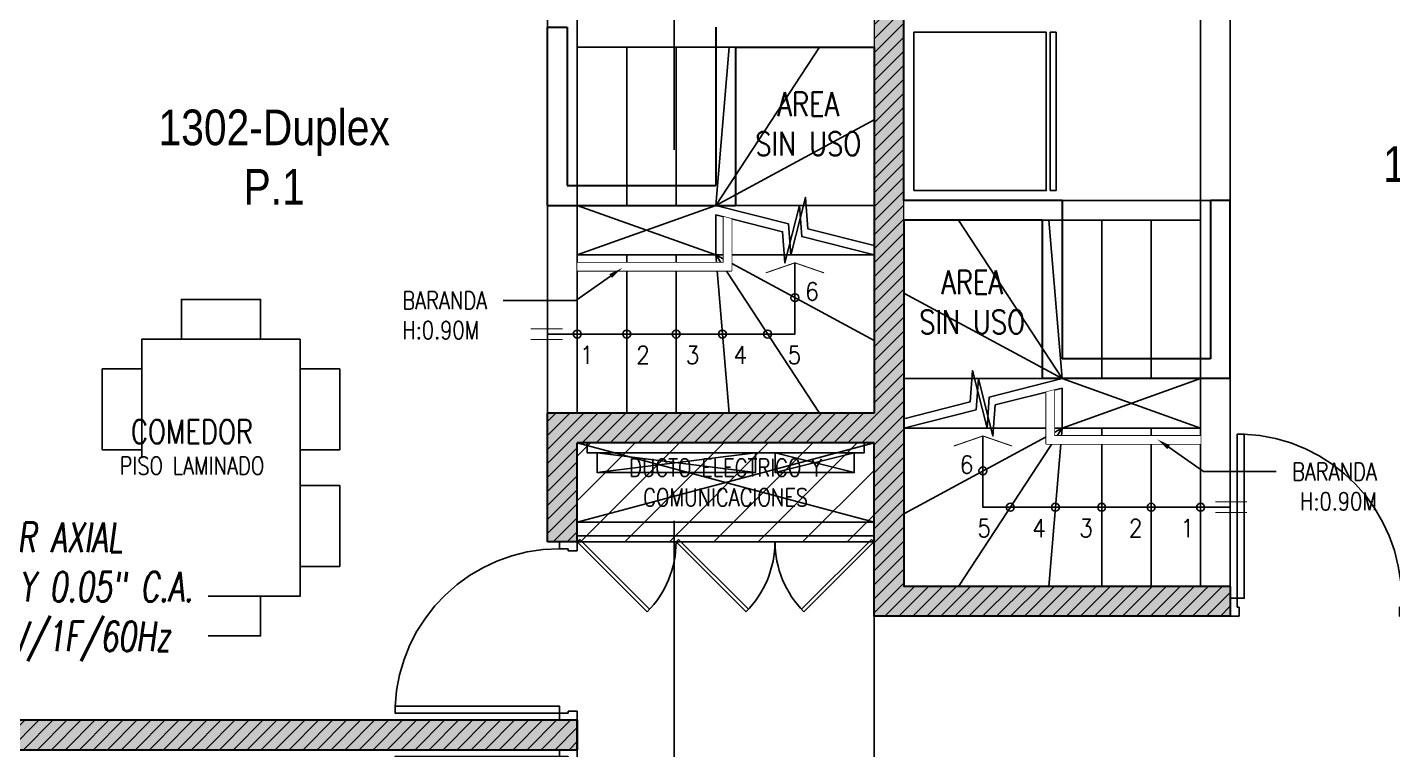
# Model space of a CAD drawing. Header units: millimetres. Extents: x 98 to 155, y -181 to 127.
# Drawn here: x 107.71 to 114.61, y -74.11 to -70.46 of the extents above; entities that cross this region are included whole.
import ezdxf
from ezdxf import colors
from ezdxf.entities.mleader import LeaderData, LeaderLine
from ezdxf.enums import TextEntityAlignment as Align
from ezdxf.math import Vec2, Vec3

# ---------------------------------------------------------------- set-up
doc = ezdxf.new("R2010")
doc.units = ezdxf.units.MM
doc.header["$LTSCALE"] = 15
doc.set_wipeout_variables(frame=1)
for name, pattern in [('CENTER', [2, 1.25, -0.25, 0.25, -0.25]), ('HIDDEN', [0.375, 0.25, -0.125]), ('HIDDEN2', [0.1875, 0.125, -0.0625]), ('X-REF_DP_Arquitectura$0$HIDDEN', [0.375, 0.25, -0.125])]:
    doc.linetypes.add(name, pattern=pattern)
doc.layers.get('0').update_dxf_attribs({"color": 250})
for name, color, linetype in [('A-BARANDAS', 250, 'Continuous'), ('A-CORTE', 250, 'CENTER'), ('A-LINEAS', 250, 'Continuous'), ('A-MOBILIARIO', 250, 'Continuous'), ('A-MURO BAJO', 250, 'Continuous'), ('A-NUMERACIONDEP', 251, 'Continuous'), ('A-PROYECCIONES INT.', 250, 'HIDDEN2'), ('A-TEXTO-ACABADO PISO', 250, 'Continuous'), ('A_30_Equipamiento', 250, 'Continuous'), ('A_50_TextoAmbiente', 252, 'Continuous'), ('A_50_TextoIndicaciones', 250, 'Continuous'), ('A_50_Vigas', 250, 'X-REF_DP_Arquitectura$0$HIDDEN'), ('A_60_HatchEstructuras', 250, 'Continuous'), ('AREA MODIF', 250, 'Continuous'), ('L3 Equipos y Ductos', 160, 'Continuous'), ('L6 Linea fina', 141, 'Continuous'), ('MURO CF 60', 250, 'Continuous')]:
    doc.layers.add(name, color=color, linetype=linetype)
doc.layers.add('A-MUROS', color=252, linetype='Continuous', lineweight=30)
doc.layers.add('A_20_Estructuras', color=250, linetype='Continuous', lineweight=18)
doc.styles.add('JNV ING', font='romans.shx', dxfattribs={"width": 0.7, "oblique": 8, "height": 0.15})
doc.styles.add('R80', font='ARIALN.TTF', dxfattribs={"height": 2.03})
doc.styles.add('ROMANS', font='romans.shx', dxfattribs={"width": 0.8})
doc.styles.add('TXT_COTAS', font='romans.shx', dxfattribs={"width": 0.8})
pattern_1 = [(45, (128.667074, -24.63999), (-0.03535534, 0.03535534), [])]

# ---------------------------------------------------------------- blocks, each defined once
blk = doc.blocks.new('EF-P13')
at = {"layer": 'A_60_HatchEstructuras'}
h = blk.add_hatch(color=256, dxfattribs=at)
h.dxf.hatch_style = 1
h.paths.add_polyline_path([(10.8, 0), (10.5, 0), (10.5, -0.15), (10.65, -0.15), (10.65, -3.225), (10.8, -3.225)])
h.paths.add_polyline_path([(7.65, 0), (7.35, 0), (7.35, -2.45), (7.5, -2.45), (7.5, -0.15), (7.65, -0.15)])
h.paths.add_polyline_path([(10.65, -6.175), (9.15, -6.175), (9.15, -0.06), (9, -0.06), (9, -5.3), (7.35, -5.3), (7.35, -5.95), (7.5, -5.95), (7.5, -5.45), (9, -5.45), (9, -6.325), (10.8, -6.325), (10.8, -6.175)])
h = blk.add_hatch(color=256, dxfattribs=at)
h.dxf.hatch_style = 1
h.paths.add_polyline_path([(7.5001, -6.85), (4.65, -6.85), (4.65, -4.3), (4.5, -4.3), (4.5, -6.85), (1.75, -6.85), (1.75, -6.25), (1.6, -6.25), (1.6, -6.85), (-1.2, -6.85), (-1.2, -2.9), (-1.15, -2.9), (-1.15, -2.8), (-1.35, -2.8), (-1.35, -11.05), (-1.15, -11.05), (-1.15, -10.95), (-1.2, -10.95), (-1.2, -7), (1.6, -7), (1.6, -7.6), (1.75, -7.6), (1.75, -7), (4.5, -7), (4.5, -9.55), (4.65, -9.55), (4.65, -7), (7.5001, -7)])
h.paths.add_polyline_path([(3.3, -7.8), (3.1, -7.8), (3.1, -9.4), (1.75, -9.4), (1.75, -8.35), (1.6, -8.35), (1.6, -9.55), (3.75, -9.55), (3.75, -9.4), (3.3, -9.4)], flags=17)
h.paths.add_polyline_path([(3.3, -4.45), (3.75, -4.45), (3.75, -4.3), (1.6, -4.3), (1.6, -5.5), (1.7468, -5.5), (1.75, -5.5), (1.75, -4.45), (3.1, -4.45), (3.1, -6.05), (3.3, -6.05)], flags=17)
for points in [[(7.5, -5.45), (9, -5.85)], [(9, -5.45), (7.5, -5.85)]]:
    blk.add_lwpolyline(points)
at = {"layer": 'A_20_Estructuras'}
blk.add_lwpolyline([(10.65, -6.175), (10.65, -6.175), (9.15, -6.175), (9.15, -0.06), (9, -0.06), (9, -5.3), (7.35, -5.3), (7.35, -5.95), (7.5, -5.95), (7.5, -5.45), (9, -5.45), (9, -6.325), (10.8, -6.325), (10.8, -6.175)], close=True, dxfattribs=at)
blk.add_lwpolyline([(7.5001, -7), (7.5001, -6.85), (4.65, -6.85), (4.65, -4.3), (4.5, -4.3), (4.5, -6.85), (1.75, -6.85), (1.75, -6.25), (1.6, -6.25), (1.6, -6.85), (-1.2, -6.85), (-1.2, -2.9), (-1.15, -2.9), (-1.15, -2.8), (-1.35, -2.8), (-1.35, -11.05)], dxfattribs=at)
at = {"layer": 'A_50_Vigas'}
for p, q in [((9, -3.45), (7.5, -3.45)), ((9.15, -4.3249), (10.6393, -4.3249)), ((9, -5.85, 0), (7.5, -5.85, 0))]:
    blk.add_line(p, q, dxfattribs=at)
for points in [[(7.35, -2.45), (7.35, -5.3)], [(7.5, -2.45), (7.5, -5.3)], [(10.65, -6.175), (10.65, -3.225)], [(10.8, -6.175), (10.8, -3.225)], [(9, -7.525), (9, -6.325)]]:
    blk.add_lwpolyline(points, dxfattribs=at)
blk = doc.blocks.new('_Dot')
at = {"color": 0, "linetype": 'ByBlock', "lineweight": -2}
blk.add_line((-0.5, 0), (-1, 0), dxfattribs=at)
at = {"color": 0, "linetype": 'ByBlock', "const_width": 0.5}
blk.add_lwpolyline([(-0.25, 0, 1), (0.25, 0, 1)], format="xyb", close=True, dxfattribs=at)
blk = doc.blocks.new('XREF_TORREC$0$BANDEJA')
at = {"color": 8}
for points in [[(8.9, 5.6), (8.9, 5.55), (10.3, 5.55), (10.3, 5.6), (8.9, 5.6)], [(8.95, 5.45), (8.95, 5.55), (9.75, 5.55), (9.75, 5.45), (8.95, 5.45), (9.75, 5.55), (8.95, 5.55), (9.75, 5.45)], [(9.85, 5.45), (9.85, 5.55), (10.25, 5.55), (10.25, 5.45), (9.85, 5.45), (10.25, 5.55), (9.85, 5.55), (10.25, 5.45)]]:
    blk.add_lwpolyline(points, dxfattribs=at)
blk = doc.blocks.new('TEXTO DUCTOS PT')
at = {"layer": 'A_50_TextoIndicaciones', "insert": (8.25, -5.65), "char_height": 0.09, "width": 1.075244, "attachment_point": 5, "style": 'ROMANS'}
blk.add_mtext('\\pxsm1,qc,t16;DUCTO ELECTRICO Y COMUNICACIONES', dxfattribs=at)
blk = doc.blocks.new('*U145')
for p, q in [((0.01, 0.855), (0.01, 0.9)), ((0.1, 0.865), (0.1, 0.9)), ((0.055, 0.855), (0.01, 0.855)), ((0.1, 0.865), (0.055, 0.865)), ((0.055, 0.855), (0.055, 0.865)), ((0.055, 0.045), (0.01, 0.045)), ((0.01, 0.045), (0.01, 0)), ((0.055, 0.045), (0.055, 0.035)), ((0.1, 0.035), (0.055, 0.035)), ((0.1, 0.035), (0.1, 0))]:
    blk.add_line(p, q)
blk.add_lwpolyline([(0.93, 0.07), (0.93, 0.035), (0.1, 0.035), (0.1, 0.07)], close=True)
at = {"linetype": 'HIDDEN2'}
blk.add_arc((0.0995, 0.0339), 0.8311, 2.23015, 89.96723, dxfattribs=at)
blk = doc.blocks.new('ESC1')
at = {"layer": 'A-BARANDAS'}
blk.add_lwpolyline([(-0.76, 0.9923), (-0.76, 0.76), (-1.5, 0.76), (-1.5, 0.72), (-0.72, 0.72), (-0.72, 0.9821)], dxfattribs=at)
at = {"layer": 'A-LINEAS', "linetype": 'Continuous'}
for points in [[(-0.8, 1.05), (-0.4323, 0.9569), (-0.4206, 0.7993), (-0.347, 1.0901), (-0.3353, 0.9324), (0, 0.8475)], [(-0.8, 1.0024), (-0.4622, 0.9169), (-0.4506, 0.7592), (-0.377, 1.0501), (-0.3653, 0.8924), (-0.0003, 0.8)], [(-0.4, 0.7601), (-0.4, 0.4), (-1.65, 0.4)]]:
    blk.add_lwpolyline(points, dxfattribs=at)
at = {"layer": 'A-LINEAS', "const_width": 0.005}
for points in [[(-0.2526, 0.7092), (-0.4, 0.7601), (-0.5474, 0.7092)], [(-1.5742, 0.4271), (-1.7349, 0.4271)], [(-1.5742, 0.3729), (-1.7349, 0.3729)]]:
    blk.add_lwpolyline(points, dxfattribs=at)
at = {"layer": 'A-LINEAS', "linetype": 'Continuous'}
for centre in [(-0.4, 0.5839), (-1.5, 0.4), (-1.25, 0.4), (-1, 0.4), (-0.7663, 0.4), (-0.5381, 0.4)]:
    blk.add_circle(centre, 0.02, dxfattribs=at)
at = {"layer": 'A-MURO BAJO'}
for points in [[(-0.0003, 0.8), (-0.8, 0.8), (-0.8, 1.0024)], [(-0.8, 0.8), (-0.7326, 0)], [(-0.8, 0.8), (-0.2763, 0)], [(-0.8, 0.8), (0, 0.3675)]]:
    blk.add_lwpolyline(points, dxfattribs=at)
for points in [[(-1.5, 0.8), (-1.25, 0.8), (-1.25, 0), (-1.5, 0)], [(-1.25, 0.8), (-1, 0.8), (-1, 0), (-1.25, 0)], [(-1, 0.8), (0, 0.8), (0, 0), (-1, 0)]]:
    blk.add_lwpolyline(points, close=True, dxfattribs=at)
at = {"layer": 'A-PROYECCIONES INT.'}
for points in [[(-1.5, 1.05), (-1.25, 1.05), (-1.25, 1.85), (-1.5, 1.85)], [(-1.25, 1.05), (-1, 1.05), (-1, 1.85), (-1.25, 1.85)], [(-1, 1.05), (0, 1.05), (0, 1.85), (-1, 1.85)]]:
    blk.add_lwpolyline(points, close=True, dxfattribs=at)
for points in [[(-0.8, 1.05), (-0.7326, 1.85)], [(-0.8, 1.05), (-0.2763, 1.85)], [(-0.8, 1.05), (0, 1.4825)], [(-1.5, 1.05), (-1.5, 0.8), (-0.8, 1.05)], [(-0.8, 0.8), (-1.5, 1.05)], [(-0.8, 1.05), (0, 1.05), (0, 0.8475)]]:
    blk.add_lwpolyline(points, dxfattribs=at)
blk.add_wipeout([(-1.5, 0.76), (-1.5, 0.72), (-0.72, 0.72), (-0.72, 0.9821), (-0.76, 0.9923), (-0.76, 0.76)]).dxf.layer = 'A-BARANDAS'
blk = doc.blocks.new('REFRI')
blk.add_wipeout([(0.4, 0), (-0.4, 0), (-0.4, -0.67), (0.4, -0.67)])
blk.add_wipeout([(-0.4, -0.69), (-0.4, -0.72), (0.4, -0.72), (0.4, -0.69)])
for points in [[(-0.4, 0), (-0.4, -0.67), (0.4, -0.67), (0.4, 0)], [(-0.4, -0.69), (-0.4, -0.72), (0.4, -0.72), (0.4, -0.69)]]:
    blk.add_lwpolyline(points, close=True)
blk = doc.blocks.new('DPTO 75_D1')
at = {"layer": 'A-MUROS'}
for p, q in [((-1.65, 2.1), (-1.65, 6.265)), ((-0.85, 2.1), (-1.65, 2.1)), ((0, 2.1), (-0.1, 2.1)), ((0, 0), (-1.8, 0))]:
    blk.add_line(p, q, dxfattribs=at)
at = {"layer": 'A-PROYECCIONES INT.'}
blk.add_line((-0.1, 2.1), (-0.85, 2.1), dxfattribs=at)
at = {"xscale": -1}
blk.add_blockref('ESC1', (-1.65, 0.15), dxfattribs=at)
at = {"layer": 'A_30_Equipamiento', "extrusion": (4.49068e-08, 3.60284e-08, 1), "rotation": 90}
blk.add_blockref('REFRI', (-1.6, 2.55, 0), dxfattribs=at)
at = {"layer": 'A-MUROS'}
for p, q in [((-0.85, 2.1), (-0.85, 1.3)), ((-0.1, 2.1), (-0.1, 1.3)), ((0, 1.2), (0, 2.1)), ((-1.65, 2.0001), (-1.65, 0.15)), ((-0.95, 2), (-1.65, 2)), ((-0.95, 2), (-0.95, 1.2)), ((-0.1, 1.3), (-0.85, 1.3)), ((0, 1.2), (-0.95, 1.2)), ((0, 0.15), (-1.65, 0.15)), ((0, 0.15), (0, 0))]:
    blk.add_line(p, q, dxfattribs=at)
at = {"layer": 'A-MOBILIARIO', "xscale": -1.000000000000005, "rotation": 270}
blk.add_blockref('*U145', (0, -0.01), dxfattribs=at)
blk = doc.blocks.new('*U136')
at = {"linetype": 'HIDDEN', "ltscale": 0.2}
for p, q in [((0.3534, 0.3534), (0, 0)), ((0.0127, -0.0127), (0.3656, 0.3401)), ((0, 0), (0.0127, -0.0127))]:
    blk.add_line(p, q, dxfattribs=at)
blk.add_arc((0, 0), 0.4995, 0, 45, dxfattribs=at)
blk = doc.blocks.new('A$Cb5611ba7')
for points in [[(0.15, 0.1735), (0.15, -0.0265), (0.56, -0.0265), (0.56, 0.1735)], [(1.15, 0.1735), (1.15, -0.0265), (0.74, -0.0265), (0.74, 0.1735)], [(0, -0.0265), (0, -0.8265), (1.3, -0.8265), (1.3, -0.0265)], [(0, -0.2265), (0, -0.6265), (-0.2, -0.6265), (-0.2, -0.2265)], [(1.5, -0.6265), (1.3, -0.6265), (1.3, -0.2265), (1.5, -0.2265)], [(0.15, -1.0265), (0.15, -0.8265), (0.56, -0.8265), (0.56, -1.0265)], [(1.15, -1.0265), (1.15, -0.8265), (0.74, -0.8265), (0.74, -1.0265)]]:
    blk.add_lwpolyline(points, close=True)
blk = doc.blocks.new('DPTO 65_D1')
at = {"layer": 'A-LINEAS'}
for p, q in [((1.4999, 1.475), (-0.0001, 1.075)), ((0, 1.475), (1.4999, 1.075))]:
    blk.add_line(p, q, dxfattribs=at)
at = {"layer": 'A-MOBILIARIO'}
for p, q in [((1.4999, 1.005), (0, 1.005)), ((1.4999, 0.975), (0, 0.975))]:
    blk.add_line(p, q, dxfattribs=at)
at = {"layer": 'A-MURO BAJO'}
blk.add_line((1.4999, 1.075), (0, 1.075), dxfattribs=at)
at = {"layer": 'A-MUROS'}
for p, q in [((-0.1501, 3.575), (-0.0501, 3.575)), ((1.4999, 1.475), (0, 1.475)), ((0, 0.975), (0, 1.475)), ((1.4999, 0.6), (1.4999, 1.475)), ((0, 0.975), (-0.1501, 0.975)), ((-2.8501, 0.075), (0, 0.075)), ((0, 0.075), (0, -0.075))]:
    blk.add_line(p, q, dxfattribs=at)
blk.add_blockref('ESC1', (1.4999, 1.625))
at = {"layer": 'A-MOBILIARIO', "rotation": 270}
blk.add_blockref('A$Cb5611ba7', (-1.3735, 2), dxfattribs=at)
at = {"layer": 'A-MOBILIARIO', "xscale": -1}
blk.add_blockref('*U145', (0.01, 0.075), dxfattribs=at)
at = {"layer": 'A-PROYECCIONES INT.', "ltscale": 0.25, "xscale": -1, "rotation": 180}
for p in [(0, 0.975), (0.4995, 0.975)]:
    blk.add_blockref('*U136', p, dxfattribs=at)
at = {"layer": 'A-PROYECCIONES INT.', "ltscale": 0.25, "rotation": 180}
blk.add_blockref('*U136', (1.499, 0.975), dxfattribs=at)
at = {"layer": 'A-MUROS'}
for p, q in [((-0.1501, 2.675), (-0.1501, 3.575)), ((-0.0501, 3.575), (-0.0501, 2.775)), ((0.6999, 3.575), (0.6999, 2.775)), ((0.7999, 3.475), (0.7999, 2.675)), ((0.7999, 3.475), (1.4999, 3.475)), ((1.4999, 3.4751), (1.4999, 1.625)), ((-0.0501, 2.775), (0.6999, 2.775)), ((-0.1501, 2.675), (0.7999, 2.675)), ((1.4999, 1.625), (-0.1501, 1.625)), ((-0.1501, 0.975), (-0.1501, 1.625))]:
    blk.add_line(p, q, dxfattribs=at)
blk = doc.blocks.new('Cortes-Elev.')
at = {"layer": 'A-CORTE', "linetype": 'CENTER', "ltscale": 0.5}
blk.add_lwpolyline([(9.3406, 20.8306), (9.3406, 37.8534)], dxfattribs=at)
blk = doc.blocks.new('A$C420c8afe')
at = {"layer": 'L6 Linea fina'}
ml = blk.add_multileader_mtext('Standard', dxfattribs=at)
ml.set_content('{\\LEA-01}\\PEXTRACTOR AXIAL\\P100 CFM Y 0.05" C.A.\\P18W/220V/1F/60Hz', color=12, style='JNV ING')
ml.set_leader_properties(color=256, linetype='ByLayer', lineweight=-1)
ml.build(insert=Vec2(0, 0))
ml.multileader.update_dxf_attribs({"dogleg_length": 0.05, "arrow_head_size": 0.15})
ctx = ml.context
ctx.base_point, ctx.char_height, ctx.arrow_head_size, ctx.landing_gap_size, ctx.plane_origin = Vec3(1.0135, 0.2485, 0), 0.15, 0.15, 0.07, Vec3(3.4207, -0.354, 0)
notes = []
notes.append((ctx, [(1, (1, 1, 0), (0.9635, 0.2485, 0), (1, 0), 0.05, [(0, [(0.572, -0.1348, 0)], 0, [])])]))
ctx.mtext.insert, ctx.mtext.flow_direction = Vec3(1.0835, 0.3485, 0), 5
ctx.mtext.has_bg_fill, ctx.mtext.bg_color, ctx.mtext.bg_scale_factor, ctx.mtext.bg_transparency, ctx.mtext.use_window_bg_color = 1, -1027028792, 1.5, 0, 1
for ctx, leaders in notes:
    for number, flags, end, landing, length, lines in leaders:
        leader = LeaderData()
        leader.index, (leader.has_last_leader_line, leader.has_dogleg_vector, leader.attachment_direction) = number, flags
        leader.last_leader_point, leader.dogleg_vector, leader.dogleg_length = Vec3(end), Vec3(landing), length
        for number, points, colour, breaks in lines:
            line = LeaderLine()
            line.index, line.vertices, line.color, line.breaks = number, Vec3.list(points), colors.encode_raw_color(colour), breaks
            leader.lines.append(line)
        ctx.leaders.append(leader)

msp = doc.modelspace()

# ---------------------------------------------------------------- block references
for name, p in [('EF-P13', (102.9871, -67.115)), ('XREF_TORREC$0$BANDEJA', (101.6371, -78.1647))]:
    msp.add_blockref(name, p)
at = {"layer": 'A_50_TextoIndicaciones'}
msp.add_blockref('TEXTO DUCTOS PT', (102.9871, -67.1147), dxfattribs=at)

# ---------------------------------------------------------------- texts
at = {"layer": 'A-TEXTO-ACABADO PISO', "insert": (108.5403, -72.6347), "char_height": 0.09, "attachment_point": 2, "style": 'ROMANS'}
msp.add_mtext_dynamic_manual_height_columns('PISO LAMINADO', width=1.20225, gutter_width=12.5, heights=[0], dxfattribs=at)
at = {"layer": 'A_50_TextoAmbiente', "style": 'ROMANS', "width": 0.8}
msp.add_text('COMEDOR', height=0.12, dxfattribs=at).set_placement((108.5404, -72.5681), align=Align.CENTER)
at = {"layer": 'A_50_TextoAmbiente', "char_height": 0.12, "width": 0.588602, "attachment_point": 2, "style": 'ROMANS'}
for insert in [(111.6548, -70.793, 0), (112.4826, -71.6931, 0)]:
    msp.add_mtext('AREA SIN USO', dxfattribs=dict(at, insert=insert))

# ---------------------------------------------------------------- leaders
at = {"layer": 'A-NUMERACIONDEP'}
ml = msp.add_multileader_mtext('Standard', dxfattribs=at)
ml.set_content('1302-Duplex P.1', color=256, style='R80')
ml.set_leader_properties(color=256)
ml.set_arrow_properties(name='DOT')
ml.build(insert=Vec2(0, 0))
ml.multileader.update_dxf_attribs({"leader_type": 0, "has_text_frame": 1, "text_left_attachment_type": 2, "text_right_attachment_type": 2, "dogleg_length": 0.36, "arrow_head_size": 0.06, "scale": 0.06})
ctx = ml.context
ctx.base_point, ctx.scale, ctx.char_height, ctx.arrow_head_size, ctx.landing_gap_size, ctx.plane_origin = Vec3(108.1579, -70.9958), 0.06, 0.18, 0.06, 0.06, Vec3(109.921, -71.0002)
ctx.left_attachment, ctx.right_attachment, ctx.text_align_type = 2, 2, 1
notes = []
notes.append((ctx, [(0, (1, 1, 0), (108.0662, -70.9958), (1, 0), 0.0917, [(0, [(107.7797, -70.6469)], 0, [])])]))
ctx.mtext.insert, ctx.mtext.rotation, ctx.mtext.width, ctx.mtext.alignment, ctx.mtext.flow_direction = Vec3(108.9558, -70.8804), 6.283185, 1.716032, 2, 5
ml = msp.add_multileader_mtext('Standard', dxfattribs=at)
ml.set_content('1301-Duplex P.1', color=256, style='R80')
ml.set_leader_properties(color=256)
ml.set_arrow_properties(name='DOT')
ml.build(insert=Vec2(0, 0))
ml.multileader.update_dxf_attribs({"leader_type": 0, "has_text_frame": 1, "text_left_attachment_type": 2, "text_right_attachment_type": 2, "dogleg_length": 0.36, "arrow_head_size": 0.06, "scale": 0.06})
ctx = ml.context
ctx.base_point, ctx.scale, ctx.char_height, ctx.arrow_head_size, ctx.landing_gap_size, ctx.plane_origin = Vec3(114.3455, -71.1812), 0.06, 0.18, 0.06, 0.06, Vec3(116.1087, -71.1856)
ctx.left_attachment, ctx.right_attachment, ctx.text_align_type = 2, 2, 1
notes.append((ctx, [(0, (1, 1, 0), (114.2539, -71.1812), (1, 0), 0.0917, [(0, [(113.9673, -70.8323)], 0, [])])]))
ctx.mtext.insert, ctx.mtext.rotation, ctx.mtext.width, ctx.mtext.alignment, ctx.mtext.flow_direction = Vec3(115.1434, -71.0659), 6.283185, 1.601379, 2, 5
for ctx, leaders in notes:
    for number, flags, end, landing, length, lines in leaders:
        leader = LeaderData()
        leader.index, (leader.has_last_leader_line, leader.has_dogleg_vector, leader.attachment_direction) = number, flags
        leader.last_leader_point, leader.dogleg_vector, leader.dogleg_length = Vec3(end), Vec3(landing), length
        for number, points, colour, breaks in lines:
            line = LeaderLine()
            line.index, line.vertices, line.color, line.breaks = number, Vec3.list(points), colors.encode_raw_color(colour), breaks
            leader.lines.append(line)
        ctx.leaders.append(leader)

# ---------------------------------------------------------------- next in the draw order: block references
msp.add_blockref('DPTO 75_D1', (113.7871, -73.4397))

# ---------------------------------------------------------------- next in the draw order: block references
msp.add_blockref('DPTO 65_D1', (110.4871, -74.0397))

# ---------------------------------------------------------------- next in the draw order: texts
at = {"layer": 'A_50_TextoIndicaciones', "style": 'ROMANS', "width": 0.9}
for s, p in [('6', (112.4197, -72.7197)), ('5', (112.5086, -73.0402)), ('4', (112.786, -73.0402)), ('3', (113.0236, -73.0402)), ('2', (113.2736, -73.0402)), ('1', (113.5352, -73.0402))]:
    msp.add_text(s, height=0.09, rotation=360, dxfattribs=at).set_placement(p)

# ---------------------------------------------------------------- next in the draw order: leaders
at = {"layer": 'A_50_TextoIndicaciones'}
ml = msp.add_multileader_mtext('Standard', dxfattribs=at)
ml.set_content('\\pxsm1;BARANDA \\P\\pt16;H:0.90M', color=256, style='TXT_COTAS')
ml.set_leader_properties(color=256)
ml.build(insert=Vec2(0, 0))
ml.multileader.update_dxf_attribs({"dogleg_length": 0.05, "arrow_head_size": 0.07})
ctx = ml.context
ctx.base_point, ctx.char_height, ctx.arrow_head_size, ctx.landing_gap_size, ctx.plane_origin, ctx.plane_x_axis, ctx.plane_y_axis = Vec3(114.0186, -72.7097), 0.09, 0.07, 0.05, Vec3(115.2217, -72.6577), Vec3(1, -0.000005), Vec3(0.000005, 1)
ctx.text_align_type = 2
notes = []
notes.append((ctx, [(1, (1, 1, 0), (113.6519, -72.7097), (1, -0.000005), 0.3666, [(0, [(113.4182, -72.5466)], 0, [])])]))
ctx.mtext.insert, ctx.mtext.text_direction, ctx.mtext.rotation, ctx.mtext.width, ctx.mtext.defined_height, ctx.mtext.alignment, ctx.mtext.flow_direction = Vec3(114.528, -72.6647), Vec3(1, -0.000005), 6.283181, 1.149951, 0.8046, 3, 5
for ctx, leaders in notes:
    for number, flags, end, landing, length, lines in leaders:
        leader = LeaderData()
        leader.index, (leader.has_last_leader_line, leader.has_dogleg_vector, leader.attachment_direction) = number, flags
        leader.last_leader_point, leader.dogleg_vector, leader.dogleg_length = Vec3(end), Vec3(landing), length
        for number, points, colour, breaks in lines:
            line = LeaderLine()
            line.index, line.vertices, line.color, line.breaks = number, Vec3.list(points), colors.encode_raw_color(colour), breaks
            leader.lines.append(line)
        ctx.leaders.append(leader)

# ---------------------------------------------------------------- next in the draw order: hatches: boundary and pattern name
at = {"layer": 'AREA MODIF'}
h = msp.add_hatch(dxfattribs=at)
h.set_pattern_fill('ANSI31', color=256, scale=0.05, style=0)
h.set_pattern_definition([(45, (101.63707, -78.11463), (-0.1122532, 0.1122532), [])])
h.paths.add_polyline_path([(110.4871, -72.5647), (111.9871, -72.5647), (111.9869, -73.0647), (110.4872, -73.0647)])
at = {"layer": 'MURO CF 60'}
h = msp.add_hatch(dxfattribs=at)
h.set_pattern_fill('_USER', color=256, scale=0.05, angle=45, pattern_type=0)
h.set_pattern_definition(pattern_1)
h.paths.add_polyline_path([(111.9871, -67.1148), (112.1371, -67.1148), (112.1371, -73.2897), (111.9871, -73.2897)])
h = msp.add_hatch(dxfattribs=at)
h.set_pattern_fill('_USER', color=256, scale=0.05, angle=45, pattern_type=0)
h.set_pattern_definition(pattern_1)
h.paths.add_polyline_path([(111.9871, -72.4147), (110.3371, -72.4147), (110.3371, -72.5647), (111.9871, -72.5647)])
h = msp.add_hatch(dxfattribs=at)
h.set_pattern_fill('_USER', color=256, scale=0.05, angle=45, pattern_type=0)
h.set_pattern_definition(pattern_1)
h.paths.add_polyline_path([(110.3371, -73.0647), (110.4871, -73.0647), (110.4871, -72.5647), (110.3371, -72.5647)])
h = msp.add_hatch(dxfattribs=at)
h.set_pattern_fill('_USER', color=256, scale=0.05, angle=45, pattern_type=0)
h.set_pattern_definition(pattern_1)
h.paths.add_polyline_path([(111.9871, -73.4397), (113.7871, -73.4397), (113.7871, -73.2897), (111.9871, -73.2897)])

# ---------------------------------------------------------------- next in the draw order: block references
at = {"xscale": -1, "rotation": 180}
msp.add_blockref('DPTO 65_D1', (110.4871, -74.0397), dxfattribs=at)

# ---------------------------------------------------------------- next in the draw order: texts
at = {"layer": 'A_50_TextoIndicaciones', "style": 'ROMANS', "width": 0.9}
for s, p in [('6', (111.7083, -71.8447)), ('1', (110.5698, -72.1652)), ('2', (110.8545, -72.1652)), ('3', (111.1045, -72.1652)), ('4', (111.3459, -72.1652)), ('5', (111.6195, -72.1652))]:
    msp.add_text(s, height=0.09, dxfattribs=at).set_placement(p, align=Align.RIGHT)

# ---------------------------------------------------------------- next in the draw order: leaders
at = {"layer": 'A_50_TextoIndicaciones'}
ml = msp.add_multileader_mtext('Standard', dxfattribs=at)
ml.set_content('\\pxsm1;BARANDA \\P\\pt16;H:0.90M', color=256, style='TXT_COTAS')
ml.set_leader_properties(color=256)
ml.build(insert=Vec2(0, 0))
ml.multileader.update_dxf_attribs({"dogleg_length": 0.05, "arrow_head_size": 0.07})
ctx = ml.context
ctx.base_point, ctx.char_height, ctx.arrow_head_size, ctx.landing_gap_size, ctx.plane_origin, ctx.plane_x_axis, ctx.plane_y_axis = Vec3(109.5533, -71.8446), 0.09, 0.07, 0.05, Vec3(108.9095, -71.7926), Vec3(1, 0.000005), Vec3(-0.000005, 1)
notes = []
notes.append((ctx, [(1, (1, 1, 0), (110.4793, -71.8446), (-1, -0.000005), 0.3666, [(0, [(110.7131, -71.6814)], 0, [])])]))
ctx.mtext.insert, ctx.mtext.text_direction, ctx.mtext.rotation, ctx.mtext.width, ctx.mtext.defined_height, ctx.mtext.flow_direction = Vec3(109.6033, -71.7996), Vec3(1, 0.000005), 0.000005, 1.149951, 0.8046, 5
for ctx, leaders in notes:
    for number, flags, end, landing, length, lines in leaders:
        leader = LeaderData()
        leader.index, (leader.has_last_leader_line, leader.has_dogleg_vector, leader.attachment_direction) = number, flags
        leader.last_leader_point, leader.dogleg_vector, leader.dogleg_length = Vec3(end), Vec3(landing), length
        for number, points, colour, breaks in lines:
            line = LeaderLine()
            line.index, line.vertices, line.color, line.breaks = number, Vec3.list(points), colors.encode_raw_color(colour), breaks
            leader.lines.append(line)
        ctx.leaders.append(leader)

# ---------------------------------------------------------------- next in the draw order: hatches: boundary and pattern name
at = {"layer": 'MURO CF 60'}
h = msp.add_hatch(dxfattribs=at)
h.set_pattern_fill('_USER', color=256, scale=0.05, angle=45, pattern_type=0)
h.set_pattern_definition(pattern_1)
h.paths.add_polyline_path([(101.6371, -73.9647), (110.4871, -73.9647), (110.4871, -74.1147), (101.6371, -74.1147)])

# ---------------------------------------------------------------- next in the draw order: block references
at = {"layer": 'A-CORTE'}
msp.add_blockref('Cortes-Elev.', (101.6371, -103.1647), dxfattribs=at)

# ---------------------------------------------------------------- next in the draw order: block references
at = {"layer": 'L3 Equipos y Ductos'}
msp.add_blockref('A$C420c8afe', (105.8871, -73.065), dxfattribs=at)

doc.saveas('drawing.dxf')
